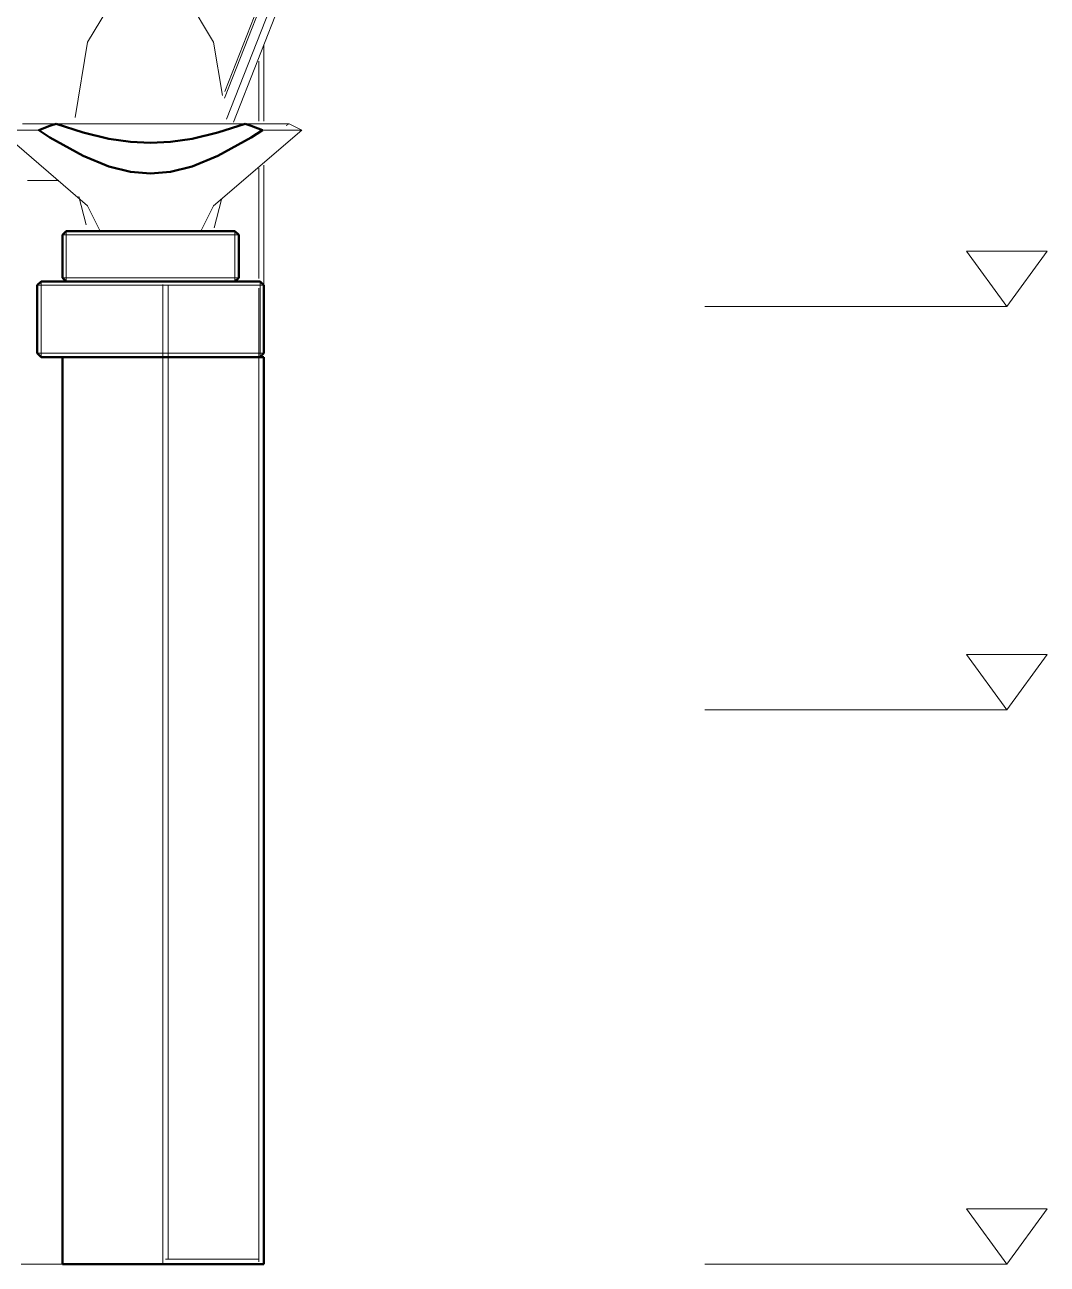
# Model space of a CAD drawing. Header units: metres. Extents: x 10 to 831, y 10 to 584.
# Drawn here: x 370.51 to 411.1, y 125 to 174.19 of the extents above; entities that cross this region are included whole.
import ezdxf

# ---------------------------------------------------------------- set-up
doc = ezdxf.new("R2010")
doc.units = ezdxf.units.M
for name, color, linetype, lineweight in [('CUT', 7, 'Continuous', 50), ('DIM', 1, 'Continuous', 13), ('VIS', 8, 'Continuous', 13)]:
    doc.layers.add(name, color=color, linetype=linetype, lineweight=lineweight)

msp = doc.modelspace()

# ---------------------------------------------------------------- linework, layer by layer
at = {"layer": 'CUT'}
for p, q in [((371.746, 170.25), (371.5, 170.172)), ((372.827, 169.906), (371.746, 170.25)), ((379.254, 170.25), (378.173, 169.906)), ((379.5, 170.172), (379.254, 170.25)), ((371.5, 170.172), (371.058, 170)), ((371.058, 170), (371.5, 169.706)), ((371.5, 169.706), (372.827, 168.981)), ((373.843, 169.665), (372.827, 169.906)), ((378.173, 169.906), (377.157, 169.665)), ((378.173, 168.981), (379.5, 169.706)), ((379.942, 170), (379.5, 170.172)), ((379.5, 169.706), (379.942, 170)), ((374.704, 169.539), (373.843, 169.665)), ((375.5, 169.5), (374.704, 169.539)), ((376.296, 169.539), (375.5, 169.5)), ((377.157, 169.665), (376.296, 169.539)), ((372.827, 168.981), (373.843, 168.568)), ((377.157, 168.568), (378.173, 168.981)), ((373.843, 168.568), (374.704, 168.353)), ((374.704, 168.353), (375.5, 168.286)), ((375.5, 168.286), (376.296, 168.353)), ((376.296, 168.353), (377.157, 168.568)), ((372, 165.85), (372.15, 166)), ((372, 164.15), (372, 165.85)), ((372.15, 166), (378.85, 166)), ((378.85, 166), (379, 165.85)), ((379, 165.85), (379, 164.15)), ((371.15, 164), (371, 163.85)), ((371, 163.85), (371, 161.15)), ((379.85, 164), (371.15, 164)), ((372.15, 164), (372, 164.15)), ((378.85, 164), (372.15, 164)), ((379, 164.15), (378.85, 164)), ((380, 163.85), (379.85, 164)), ((380, 161.15), (380, 163.85)), ((371, 161.15), (371.15, 161)), ((371.15, 161), (379.85, 161)), ((380, 161), (372, 161)), ((372, 161), (372, 125)), ((379.85, 161), (380, 161.15)), ((380, 125), (380, 161)), ((372, 125), (380, 125))]:
    msp.add_line(p, q, dxfattribs=at)
at = {"layer": 'DIM'}
for p, q in [((397.5, 163), (409.5, 163)), ((397.5, 147), (409.5, 147)), ((397.5, 125), (409.5, 125))]:
    msp.add_line(p, q, dxfattribs=at)
for points in [[(407.9, 165.2), (411.1, 165.2), (409.5, 163), (407.9, 165.2)], [(407.9, 149.2), (411.1, 149.2), (409.5, 147), (407.9, 149.2)], [(407.9, 127.2), (411.1, 127.2), (409.5, 125), (407.9, 127.2)]]:
    msp.add_lwpolyline(points, dxfattribs=at)
at = {"layer": 'VIS'}
for p, q in [((378.436, 171.274), (380.728, 177.107)), ((378.444, 171.54), (380.644, 177.14)), ((378.517, 170.434), (381.084, 176.967)), ((378.789, 170.327), (381.356, 176.86)), ((373, 173.5), (374.5, 176)), ((376.5, 176), (378, 173.5)), ((372.5, 170.5), (373, 173.5)), ((378, 173.5), (378.354, 171.375)), ((379.993, 170.492), (379.993, 173.369)), ((379.993, 173.244), (379.993, 170.366)), ((379.793, 172.744), (379.793, 170.366)), ((370.927, 170.25), (370.419, 170.25)), ((371.611, 170.25), (370.927, 170.25)), ((371.746, 170.25), (371.5, 170.172)), ((371.746, 170.25), (371.611, 170.25)), ((371.746, 170.25), (372.827, 169.906)), ((371.819, 170.25), (372.444, 170.25)), ((372.444, 170.25), (373.395, 170.25)), ((373.395, 170.25), (374.427, 170.25)), ((374.427, 170.25), (375.5, 170.25)), ((375.5, 170.25), (376.573, 170.25)), ((376.573, 170.25), (377.605, 170.25)), ((377.605, 170.25), (378.556, 170.25)), ((379.254, 170.25), (378.173, 169.906)), ((378.556, 170.25), (379.285, 170.25)), ((379.389, 170.25), (379.254, 170.25)), ((379.5, 170.172), (379.254, 170.25)), ((380.073, 170.25), (379.389, 170.25)), ((380.581, 170.25), (380.073, 170.25)), ((380.894, 170.25), (380.581, 170.25)), ((381, 170.25), (380.885, 170.192)), ((381, 170.25), (380.894, 170.25)), ((381.5, 170), (381, 170.25)), ((373, 167), (369.5, 170)), ((370.511, 170), (369.957, 170)), ((371.058, 170), (370.511, 170)), ((371.058, 170), (371.5, 170.172)), ((371.5, 169.706), (371.058, 170)), ((372.827, 168.981), (371.5, 169.706)), ((373.843, 169.665), (372.827, 169.906)), ((378.173, 169.906), (377.157, 169.665)), ((378, 167), (381.5, 170)), ((379.5, 169.706), (378.173, 168.981)), ((379.942, 170), (379.5, 170.172)), ((379.942, 170), (379.5, 169.706)), ((380.489, 170), (379.942, 170)), ((381.043, 170), (380.489, 170)), ((381.385, 170), (381.043, 170)), ((381.5, 170), (381.385, 170)), ((374.704, 169.539), (373.843, 169.665)), ((375.5, 169.5), (374.704, 169.539)), ((376.296, 169.539), (375.5, 169.5)), ((377.157, 169.665), (376.296, 169.539)), ((373.843, 168.568), (372.827, 168.981)), ((378.173, 168.981), (377.157, 168.568)), ((374.704, 168.353), (373.843, 168.568)), ((375.5, 168.286), (374.704, 168.353)), ((376.296, 168.353), (375.5, 168.286)), ((377.157, 168.568), (376.296, 168.353)), ((379.793, 168.489), (379.793, 164.111)), ((379.993, 163.986), (379.993, 168.615)), ((379.993, 168.489), (379.993, 163.861)), ((371.737, 168), (370.61, 168)), ((370.735, 168), (371.862, 168)), ((372.938, 166.25), (372.656, 167.375)), ((378.313, 167.25), (378.031, 166.125)), ((373.5, 166), (373, 167)), ((377.5, 166), (378, 167)), ((372, 165.85), (372.15, 166)), ((372, 165.85), (372.15, 166)), ((372.15, 165.85), (372, 165.85)), ((372, 164.15), (372, 165.85)), ((372, 165.85), (372, 165.85)), ((372, 164.15), (372, 165.85)), ((372.15, 166), (372.15, 165.85)), ((372.15, 166), (373.567, 166)), ((372.15, 166), (372.15, 166)), ((378.85, 166), (372.15, 166)), ((378.85, 165.85), (372.15, 165.85)), ((372.15, 165.85), (372.15, 164.15)), ((373.5, 166), (373.539, 166)), ((373.539, 166), (373.652, 166)), ((373.652, 166), (373.837, 166)), ((373.837, 166), (374.086, 166)), ((374.086, 166), (374.389, 166)), ((374.389, 166), (374.735, 166)), ((374.735, 166), (375.11, 166)), ((375.11, 166), (375.5, 166)), ((375.5, 166), (375.89, 166)), ((375.89, 166), (376.265, 166)), ((376.265, 166), (376.611, 166)), ((376.611, 166), (376.914, 166)), ((376.914, 166), (377.163, 166)), ((377.163, 166), (377.348, 166)), ((377.348, 166), (377.462, 166)), ((377.462, 166), (377.5, 166)), ((377.5, 166), (377.481, 166)), ((377.562, 166), (378.85, 166)), ((378.85, 166), (379, 165.85)), ((378.85, 165.85), (378.85, 166)), ((378.85, 166), (378.85, 166)), ((379, 165.85), (378.85, 166)), ((379, 165.85), (378.85, 165.85)), ((378.85, 164.15), (378.85, 165.85)), ((379, 165.85), (379, 165.85)), ((379, 165.85), (379, 164.15)), ((379, 164.15), (379, 165.85)), ((371, 163.85), (371.15, 164)), ((371, 163.85), (371.15, 164)), ((371.15, 163.85), (371, 163.85)), ((371, 161.15), (371, 163.85)), ((371, 163.85), (371, 163.85)), ((371, 161.15), (371, 163.85)), ((371.15, 164), (371.15, 163.85)), ((371.15, 164), (371.15, 164)), ((371.15, 164), (379.85, 164)), ((379.85, 164), (371.15, 164)), ((379.85, 163.85), (371.15, 163.85)), ((371.15, 163.85), (371.15, 161.15)), ((372.15, 164), (372, 164.15)), ((372, 164.15), (372.15, 164.15)), ((372, 164.15), (372, 164.15)), ((372, 164.15), (372.15, 164)), ((372.15, 164.15), (372.15, 164)), ((372.15, 164.15), (378.85, 164.15)), ((378.85, 164), (372.15, 164)), ((372.15, 164), (372.15, 164)), ((372.15, 164), (378.85, 164)), ((375.993, 125), (375.993, 163.875)), ((376.193, 125.2), (376.193, 163.861)), ((378.85, 164), (378.85, 164.15)), ((378.85, 164.15), (379, 164.15)), ((379, 164.15), (378.85, 164)), ((379, 164.15), (378.85, 164)), ((378.85, 164), (378.85, 164)), ((379, 164.15), (379, 164.15)), ((379.85, 164), (380, 163.85)), ((379.85, 163.85), (379.85, 164)), ((379.85, 164), (379.85, 164)), ((380, 163.85), (379.85, 164)), ((380, 163.85), (379.85, 163.85)), ((379.85, 161.15), (379.85, 163.85)), ((380, 163.85), (380, 163.85)), ((380, 163.85), (380, 161.15)), ((380, 161.15), (380, 163.85)), ((379.793, 163.735), (379.793, 125.2)), ((371.15, 161), (371, 161.15)), ((371, 161.15), (371.15, 161.15)), ((371, 161.15), (371, 161.15)), ((371, 161.15), (371.15, 161)), ((371.15, 161.15), (371.15, 161)), ((371.15, 161.15), (379.85, 161.15)), ((379.85, 161), (371.15, 161)), ((371.15, 161), (371.15, 161)), ((379.85, 161), (371.15, 161)), ((372, 161), (372, 161)), ((380, 161), (372, 161)), ((372, 125), (372, 161)), ((372, 125), (372, 160.875)), ((379.85, 161), (379.85, 161.15)), ((379.85, 161.15), (380, 161.15)), ((380, 161.15), (379.85, 161)), ((380, 161.15), (379.85, 161)), ((379.85, 161), (379.85, 161)), ((380, 161), (379.871, 161)), ((380, 161.15), (380, 161.15)), ((380, 161), (380, 161)), ((380, 125), (380, 161)), ((380, 125), (380, 161)), ((375.993, 125), (370.36, 125)), ((372, 125), (372, 125)), ((372, 125), (380, 125)), ((380, 125), (372, 125)), ((376.193, 125.2), (376.093, 125.2)), ((379.793, 125.2), (376.193, 125.2)), ((379.793, 125.2), (379.793, 125.1)), ((380, 125), (380, 125))]:
    msp.add_line(p, q, dxfattribs=at)

doc.saveas('drawing.dxf')
